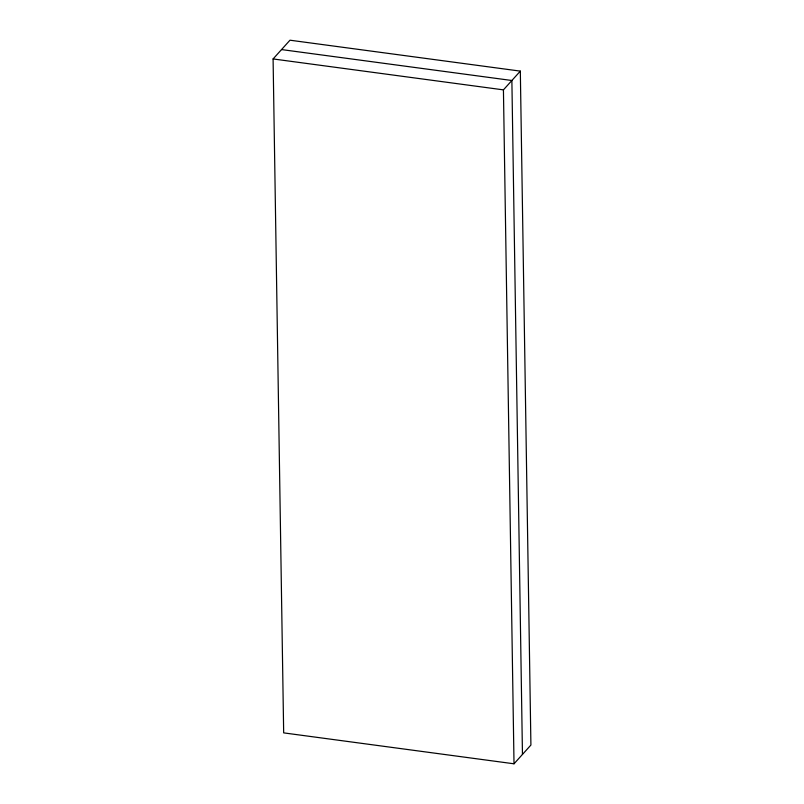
<?xml version="1.0" encoding="UTF-8"?>
<svg xmlns="http://www.w3.org/2000/svg" width="804" height="804" viewBox="0 0 804 804"><rect width="100%" height="100%" fill="white"/><g stroke="black" fill="none" stroke-linecap="round" stroke-linejoin="round"><path stroke-width="1.21" d="M273.089 58.943L289.983 40.2L520.329 71.124L530.911 745.057L514.017 763.8L283.671 732.876L273.089 58.943L503.435 89.867L520.329 71.124M281.541 49.577L511.877 80.5L522.459 754.423M503.435 89.867L514.017 763.8"/></g></svg>
